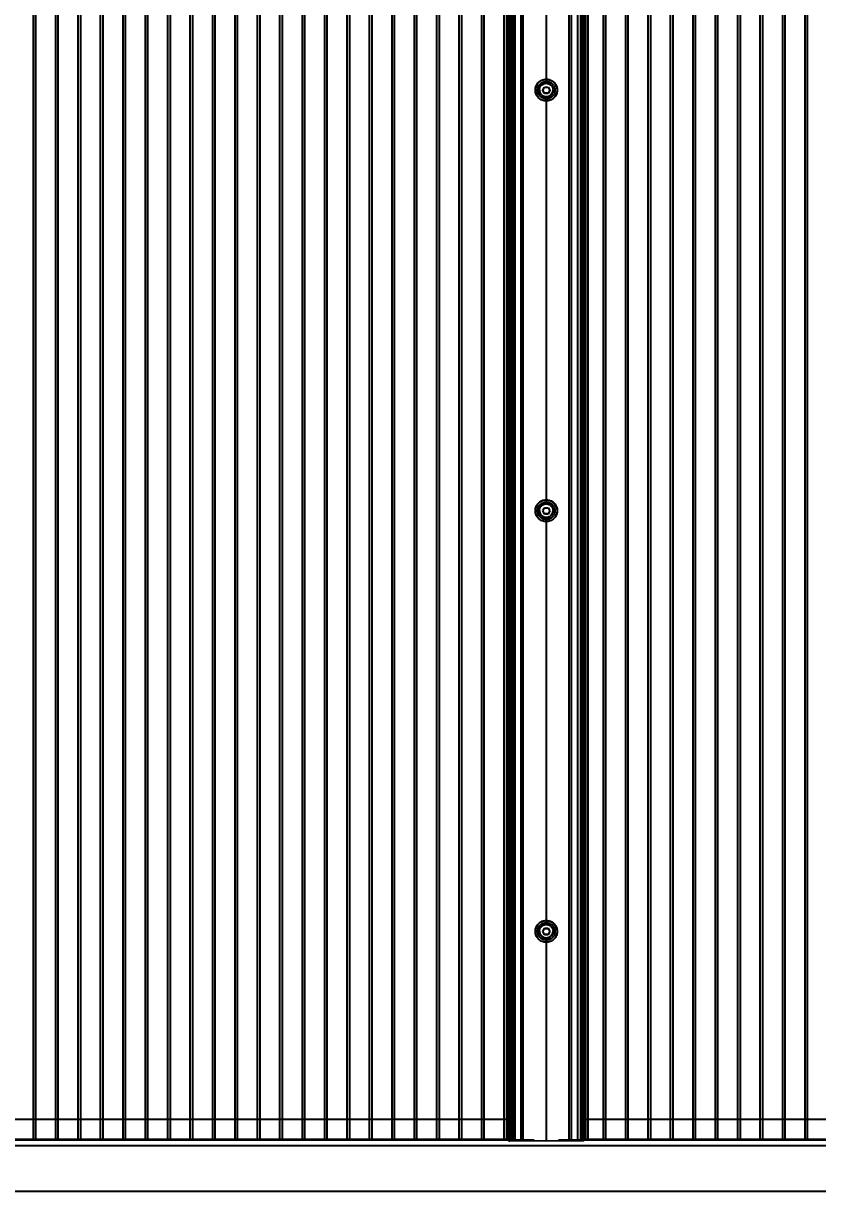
# Model space of a CAD drawing. Header units: millimetres. Extents: x 4625 to 14334, y 16216 to 31562.
# Drawn here: x 6414 to 7052, y 28708 to 29650 of the extents above; entities that cross this region are included whole.
import ezdxf

# ---------------------------------------------------------------- set-up
doc = ezdxf.new("R2010")
doc.units = ezdxf.units.MM
doc.header["$LTSCALE"] = 3
doc.layers.add('Default', color=7, linetype='Continuous')
doc.styles.get("Standard").update_dxf_attribs({"font": 'arial.ttf'})
doc.dimstyles.new('MATEUSZ', dxfattribs={"dimtxt": 35, "dimasz": 16, "dimexe": 0.18, "dimexo": 0.0625, "dimgap": 0.09, "dimtad": 0, "dimdec": 0, "dimdsep": 46, "dimtxsty": 'Standard', "dimblk": 'DOT', "dimcen": 0.09, "dimse1": 1, "dimse2": 1, "dimadec": 0, "dimazin": 0, "dimtfac": 1, "dimtdec": 0, "dimtofl": 0, "dimtmove": 0, "dimatfit": 3, "dimfxl": 1, "dimtolj": 1, "dimtzin": 0, "dimlwd": 9, "dimlwe": 9, "dimarcsym": 0})

# ---------------------------------------------------------------- blocks, each defined once
blk = doc.blocks.new('_Dot')
at = {"color": 0, "linetype": 'ByBlock', "lineweight": -2}
blk.add_line((-0.5, 0), (-1, 0), dxfattribs=at)
at = {"color": 0, "linetype": 'ByBlock', "const_width": 0.5}
blk.add_lwpolyline([(-0.25, 0, 1), (0.25, 0, 1)], format="xyb", close=True, dxfattribs=at)
blk = doc.blocks.new('*D31')
at = {"color": 0, "lineweight": 9, "transparency": 16777216}
for p, q in [((5803.89, 26303.39), (9576.19, 26303.39)), ((13713.73, 26303.39), (9941.43, 26303.39))]:
    blk.add_line(p, q, dxfattribs=at)
at = {"layer": 'Defpoints', "color": 0, "transparency": 16777216}
for p in [(5787.89, 28729.99), (13729.73, 28729.99), (13729.73, 26303.39)]:
    blk.add_point(p, dxfattribs=at)
at = {"color": 0, "lineweight": 9, "transparency": 16777216, "xscale": 16, "yscale": 16, "zscale": 16, "rotation": 180}
blk.add_blockref('_Dot', (5787.89, 26303.39), dxfattribs=at)
at = {"color": 0, "lineweight": 9, "transparency": 16777216, "xscale": 16, "yscale": 16, "zscale": 16}
blk.add_blockref('_Dot', (13729.73, 26303.39), dxfattribs=at)
at = {"color": 0, "transparency": 16777216, "insert": (9758.81, 26303.39), "char_height": 123, "attachment_point": 5}
blk.add_mtext('\\A1;7942', dxfattribs=at)

msp = doc.modelspace()

# ---------------------------------------------------------------- linework, layer by layer
at = {"layer": 'Default'}
for p, q in [((6421.97, 28753.18), (6421.97, 30572.74)), ((6423.97, 28753.18), (6423.97, 30572.74)), ((6439.97, 28753.18), (6439.97, 30572.74)), ((6441.97, 28753.18), (6441.97, 30572.74)), ((6457.97, 28753.18), (6457.97, 30572.74)), ((6459.97, 28753.18), (6459.97, 30572.74)), ((6475.97, 28753.18), (6475.97, 30572.74)), ((6477.97, 28753.18), (6477.97, 30572.74)), ((6493.97, 28753.18), (6493.97, 30572.74)), ((6495.97, 28753.18), (6495.97, 30572.74)), ((6511.97, 28753.18), (6511.97, 30572.74)), ((6513.97, 28753.18), (6513.97, 30572.74)), ((6529.97, 28753.18), (6529.97, 30572.74)), ((6531.97, 28753.18), (6531.97, 30572.74)), ((6547.97, 28753.18), (6547.97, 30572.74)), ((6549.97, 28753.18), (6549.97, 30572.74)), ((6565.97, 28753.18), (6565.97, 30572.74)), ((6567.97, 28753.18), (6567.97, 30572.74)), ((6583.97, 28753.18), (6583.97, 30572.74)), ((6585.97, 28753.18), (6585.97, 30572.74)), ((6601.97, 28753.18), (6601.97, 30572.74)), ((6603.97, 28753.18), (6603.97, 30572.74)), ((6619.97, 28753.18), (6619.97, 30572.74)), ((6621.97, 28753.18), (6621.97, 30572.74)), ((6637.97, 28753.18), (6637.97, 30572.74)), ((6639.97, 28753.18), (6639.97, 30572.74)), ((6655.97, 28753.18), (6655.97, 30572.74)), ((6657.97, 28753.18), (6657.97, 30572.74)), ((6673.97, 28753.18), (6673.97, 30572.74)), ((6675.97, 28753.18), (6675.97, 30572.74)), ((6691.97, 28753.18), (6691.97, 30572.74)), ((6693.97, 28753.18), (6693.97, 30572.74)), ((6709.97, 28753.18), (6709.97, 30572.74)), ((6711.97, 28753.18), (6711.97, 30572.74)), ((6727.97, 28753.18), (6727.97, 30572.74)), ((6729.97, 28753.18), (6729.97, 30572.74)), ((6745.97, 28753.18), (6745.97, 30572.74)), ((6747.97, 28753.18), (6747.97, 30572.74)), ((6763.97, 28753.18), (6763.97, 30572.74)), ((6765.97, 28753.18), (6765.97, 30572.74)), ((6781.97, 28753.18), (6781.97, 30572.74)), ((6783.97, 28753.18), (6783.97, 30572.74)), ((6799.97, 28753.18), (6799.97, 30572.74)), ((6800.31, 28753.04), (6800.31, 30572.6)), ((6802.31, 28752.59), (6802.31, 30572.14)), ((6803.81, 28752.16), (6803.81, 30571.71)), ((6803.92, 28752.45), (6803.92, 30572)), ((6804.61, 28752.09), (6804.61, 30571.64)), ((6805.56, 28752.45), (6805.56, 30572)), ((6805.56, 28752.25), (6805.56, 30571.8)), ((6806.06, 28752.48), (6806.06, 30572.04)), ((6806.31, 28752.45), (6806.31, 30572)), ((6807.31, 28752.45), (6807.31, 30572)), ((6808.81, 28752.34), (6808.81, 30571.9)), ((6813.56, 28752.17), (6813.56, 30571.72)), ((6815.31, 28752.17), (6815.31, 30571.73)), ((6852.31, 28752.17), (6852.31, 30571.73)), ((6854.06, 28752.17), (6854.06, 30571.72)), ((6858.81, 30571.9), (6858.81, 28752.34)), ((6861.31, 30572), (6861.31, 28752.45)), ((6862.06, 28752.45), (6862.06, 30572)), ((6862.06, 28752.25), (6862.06, 30571.8)), ((6863, 28752.09), (6863, 30571.64)), ((6863.69, 30572), (6863.69, 28752.45)), ((6863.81, 28752.16), (6863.81, 30571.71)), ((6865.31, 30572.14), (6865.31, 28752.59)), ((6867.31, 30572.6), (6867.31, 28753.04)), ((6879.64, 28753.18), (6879.64, 30572.74)), ((6881.64, 28753.18), (6881.64, 30572.74)), ((6897.64, 28753.18), (6897.64, 30572.74)), ((6899.64, 28753.18), (6899.64, 30572.74)), ((6915.64, 28753.18), (6915.64, 30572.74)), ((6917.64, 28753.18), (6917.64, 30572.74)), ((6933.64, 28753.18), (6933.64, 30572.74)), ((6935.64, 28753.18), (6935.64, 30572.74)), ((6951.64, 28753.18), (6951.64, 30572.74)), ((6953.64, 28753.18), (6953.64, 30572.74)), ((6969.64, 28753.18), (6969.64, 30572.74)), ((6971.64, 28753.18), (6971.64, 30572.74)), ((6987.64, 28753.18), (6987.64, 30572.74)), ((6989.64, 28753.18), (6989.64, 30572.74)), ((7005.64, 28753.18), (7005.64, 30572.74)), ((7007.64, 28753.18), (7007.64, 30572.74)), ((7023.64, 28753.18), (7023.64, 30572.74)), ((7025.64, 28753.18), (7025.64, 30572.74)), ((7041.64, 28753.18), (7041.64, 30572.74)), ((7043.64, 28753.18), (7043.64, 30572.74)), ((6833.81, 29730.5), (6833.81, 29601.81)), ((6830.92, 29596.24), (6832.36, 29598.74)), ((6832.36, 29598.74), (6835.25, 29598.74)), ((6835.25, 29598.74), (6836.69, 29596.24)), ((6825.06, 29596.24), (6825.06, 29596.33)), ((6832.36, 29593.75), (6830.92, 29596.24)), ((6835.25, 29593.75), (6832.36, 29593.75)), ((6833.81, 29590.84), (6833.81, 29263.89)), ((6836.69, 29596.24), (6835.25, 29593.75)), ((6842.56, 29596.33), (6842.56, 29596.24)), ((6830.92, 29258.32), (6832.36, 29260.81)), ((6832.36, 29255.82), (6830.92, 29258.32)), ((6835.25, 29260.81), (6836.69, 29258.32)), ((6836.69, 29258.32), (6835.25, 29255.82)), ((6835.25, 29255.82), (6832.36, 29255.82)), ((6833.81, 29252.92), (6833.81, 28925.96)), ((6830.92, 28920.39), (6832.36, 28922.89)), ((6832.36, 28917.9), (6830.92, 28920.39)), ((6832.36, 28922.89), (6835.25, 28922.89)), ((6835.25, 28922.89), (6836.69, 28920.39)), ((6836.69, 28920.39), (6835.25, 28917.9)), ((6835.25, 28917.9), (6832.36, 28917.9)), ((6833.81, 28914.99), (6833.81, 28751.89)), ((6804.61, 28769.34), (6027.33, 28769.34)), ((7557.31, 28769.34), (6863, 28769.34)), ((6007.97, 28753.04), (6823.97, 28753.04)), ((6804.61, 28753.2), (6026.03, 28753.2)), ((6802.31, 28752.59), (6800.31, 28753.04)), ((6803.92, 28752.45), (6802.31, 28752.59)), ((6803.81, 28752.52), (6803.81, 28752.16)), ((6805.56, 28752.25), (6805.56, 28752.45)), ((6808.81, 28752.34), (6806.31, 28752.45)), ((6811.31, 28752.45), (6808.81, 28752.34)), ((6813.56, 28752.45), (6813.56, 28752.17)), ((6815.31, 28752.17), (6815.31, 28752.52)), ((6843.64, 28753.04), (7659.64, 28753.04)), ((6852.31, 28752.17), (6852.31, 28752.52)), ((6854.06, 28752.45), (6854.06, 28752.17)), ((6858.81, 28752.34), (6856.31, 28752.45)), ((6861.31, 28752.45), (6858.81, 28752.34)), ((7557.31, 28753.2), (6861.78, 28753.2)), ((6862.06, 28752.25), (6862.06, 28752.45)), ((6865.31, 28752.59), (6863.69, 28752.45)), ((6863.81, 28752.52), (6863.81, 28752.16)), ((6867.31, 28753.04), (6865.31, 28752.59)), ((5960.31, 28748.39), (7557.31, 28748.39)), ((5960.31, 28711.59), (11960.31, 28711.59))]:
    msp.add_line(p, q, dxfattribs=at)
for points in [[(6825.68, 29593.09, 0), (6825.35, 29594.11, 0), (6825.14, 29595.12, 0), (6825.06, 29596.12, 0), (6825.09, 29597.1, 0), (6825.24, 29598.1, 0), (6825.52, 29599.12, 0), (6825.93, 29600.13, 0), (6826.48, 29601.09, 0), (6827.15, 29601.99, 0), (6827.94, 29602.8, 0), (6828.83, 29603.5, 0), (6829.78, 29604.08, 0), (6830.78, 29604.52, 0), (6831.81, 29604.82, 0), (6832.82, 29605, 0), (6833.81, 29605.06, 0)], [(6828.31, 29596.33, 0), (6828.33, 29596.86, 0), (6828.41, 29597.39, 0), (6828.54, 29597.92, 0), (6828.73, 29598.43, 0), (6828.96, 29598.93, 0), (6829.24, 29599.39, 0), (6829.57, 29599.82, 0), (6829.92, 29600.21, 0), (6830.31, 29600.56, 0), (6830.74, 29600.88, 0), (6831.21, 29601.16, 0), (6831.7, 29601.4, 0), (6832.22, 29601.58, 0), (6832.75, 29601.71, 0), (6833.28, 29601.79, 0), (6833.81, 29601.81, 0)], [(6828.31, 29596.47, 0), (6828.33, 29595.95, 0), (6828.41, 29595.42, 0), (6828.54, 29594.89, 0), (6828.73, 29594.37, 0), (6828.96, 29593.88, 0), (6829.24, 29593.41, 0), (6829.57, 29592.98, 0), (6829.92, 29592.59, 0), (6830.31, 29592.24, 0), (6830.74, 29591.92, 0), (6831.21, 29591.63, 0), (6831.7, 29591.4, 0), (6832.22, 29591.22, 0), (6832.75, 29591.08, 0), (6833.28, 29591.01, 0), (6833.81, 29590.98, 0), (6834.33, 29591.01, 0), (6834.86, 29591.08, 0), (6835.39, 29591.22, 0), (6835.91, 29591.4, 0), (6836.41, 29591.63, 0), (6836.88, 29591.92, 0), (6837.31, 29592.24, 0), (6837.7, 29592.59, 0), (6838.05, 29592.98, 0), (6838.37, 29593.41, 0), (6838.65, 29593.88, 0), (6838.89, 29594.37, 0), (6839.07, 29594.89, 0), (6839.2, 29595.42, 0), (6839.28, 29595.95, 0), (6839.31, 29596.47, 0)], [(6830.92, 29596.07, 0), (6832.36, 29598.56, 0)], [(6832.36, 29598.56, 0), (6835.25, 29598.56, 0)], [(6833.81, 29605.06, 0), (6834.93, 29604.98, 0), (6836.09, 29604.75, 0), (6837.24, 29604.35, 0), (6838.36, 29603.78, 0), (6839.4, 29603.04, 0), (6840.33, 29602.15, 0), (6841.11, 29601.14, 0), (6841.73, 29600.04, 0), (6842.17, 29598.89, 0), (6842.44, 29597.73, 0), (6842.55, 29596.6, 0), (6842.52, 29595.49, 0), (6842.33, 29594.34, 0), (6841.97, 29593.18, 0), (6841.44, 29592.06, 0), (6840.74, 29591, 0)], [(6833.81, 29601.81, 0), (6834.33, 29601.79, 0), (6834.86, 29601.71, 0), (6835.39, 29601.58, 0), (6835.91, 29601.4, 0), (6836.41, 29601.16, 0), (6836.88, 29600.88, 0), (6837.31, 29600.56, 0), (6837.7, 29600.21, 0), (6838.05, 29599.82, 0), (6838.37, 29599.39, 0), (6838.65, 29598.93, 0), (6838.89, 29598.43, 0), (6839.07, 29597.92, 0), (6839.2, 29597.39, 0), (6839.28, 29596.86, 0), (6839.31, 29596.33, 0)], [(6835.25, 29598.56, 0), (6836.69, 29596.07, 0)], [(6833.81, 29590.84, 0), (6833.28, 29590.87, 0), (6832.75, 29590.94, 0), (6832.22, 29591.08, 0), (6831.7, 29591.26, 0), (6831.21, 29591.5, 0), (6830.74, 29591.78, 0), (6830.31, 29592.1, 0), (6829.92, 29592.45, 0), (6829.57, 29592.84, 0), (6829.24, 29593.27, 0), (6828.96, 29593.74, 0), (6828.73, 29594.23, 0), (6828.54, 29594.75, 0), (6828.41, 29595.28, 0), (6828.33, 29595.81, 0), (6828.31, 29596.33, 0)], [(6832.36, 29593.57, 0), (6830.92, 29596.07, 0)], [(6835.25, 29593.57, 0), (6832.36, 29593.57, 0)], [(6839.31, 29596.33, 0), (6839.28, 29595.81, 0), (6839.2, 29595.28, 0), (6839.07, 29594.75, 0), (6838.89, 29594.23, 0), (6838.65, 29593.74, 0), (6838.37, 29593.27, 0), (6838.05, 29592.84, 0), (6837.7, 29592.45, 0), (6837.31, 29592.1, 0), (6836.88, 29591.78, 0), (6836.41, 29591.5, 0), (6835.91, 29591.26, 0), (6835.39, 29591.08, 0), (6834.86, 29590.94, 0), (6834.33, 29590.87, 0), (6833.81, 29590.84, 0)], [(6836.69, 29596.07, 0), (6835.25, 29593.57, 0)], [(6825.09, 29257.68, 0), (6825.06, 29258.5, 0), (6825.11, 29259.34, 0), (6825.24, 29260.19, 0), (6825.47, 29261.05, 0), (6825.79, 29261.91, 0), (6826.21, 29262.74, 0), (6826.73, 29263.53, 0), (6827.33, 29264.27, 0), (6828.01, 29264.94, 0), (6828.76, 29265.53, 0), (6829.56, 29266.03, 0), (6830.4, 29266.44, 0), (6831.26, 29266.75, 0), (6832.12, 29266.97, 0), (6832.98, 29267.09, 0), (6833.81, 29267.13, 0)], [(6833.81, 29267.13, 0), (6834.75, 29267.08, 0), (6835.71, 29266.92, 0), (6836.68, 29266.65, 0), (6837.64, 29266.25, 0), (6838.56, 29265.73, 0), (6839.42, 29265.1, 0), (6840.2, 29264.36, 0), (6840.88, 29263.54, 0), (6841.46, 29262.64, 0), (6841.91, 29261.7, 0), (6842.24, 29260.74, 0), (6842.45, 29259.77, 0), (6842.55, 29258.82, 0), (6842.54, 29257.89, 0), (6842.43, 29256.94, 0), (6842.21, 29255.97, 0)], [(6828.31, 29258.41, 0), (6828.33, 29258.93, 0), (6828.41, 29259.46, 0), (6828.54, 29259.99, 0), (6828.73, 29260.51, 0), (6828.96, 29261, 0), (6829.24, 29261.47, 0), (6829.57, 29261.9, 0), (6829.92, 29262.29, 0), (6830.31, 29262.64, 0), (6830.74, 29262.96, 0), (6831.21, 29263.24, 0), (6831.7, 29263.47, 0), (6832.22, 29263.66, 0), (6832.75, 29263.79, 0), (6833.28, 29263.86, 0), (6833.81, 29263.89, 0)], [(6828.31, 29258.55, 0), (6828.33, 29258.03, 0), (6828.41, 29257.49, 0), (6828.54, 29256.97, 0), (6828.73, 29256.45, 0), (6828.96, 29255.95, 0), (6829.24, 29255.49, 0), (6829.57, 29255.06, 0), (6829.92, 29254.67, 0), (6830.31, 29254.31, 0), (6830.74, 29253.99, 0), (6831.21, 29253.71, 0), (6831.7, 29253.47, 0), (6832.22, 29253.29, 0), (6832.75, 29253.16, 0), (6833.28, 29253.08, 0), (6833.81, 29253.06, 0), (6834.33, 29253.08, 0), (6834.86, 29253.16, 0), (6835.39, 29253.29, 0), (6835.91, 29253.47, 0), (6836.41, 29253.71, 0), (6836.88, 29253.99, 0), (6837.31, 29254.31, 0), (6837.7, 29254.67, 0), (6838.05, 29255.06, 0), (6838.37, 29255.49, 0), (6838.65, 29255.95, 0), (6838.89, 29256.45, 0), (6839.07, 29256.97, 0), (6839.2, 29257.49, 0), (6839.28, 29258.03, 0), (6839.31, 29258.55, 0)], [(6833.81, 29252.92, 0), (6833.28, 29252.94, 0), (6832.75, 29253.02, 0), (6832.22, 29253.15, 0), (6831.7, 29253.33, 0), (6831.21, 29253.57, 0), (6830.74, 29253.85, 0), (6830.31, 29254.17, 0), (6829.92, 29254.53, 0), (6829.57, 29254.92, 0), (6829.24, 29255.35, 0), (6828.96, 29255.81, 0), (6828.73, 29256.31, 0), (6828.54, 29256.83, 0), (6828.41, 29257.35, 0), (6828.33, 29257.89, 0), (6828.31, 29258.41, 0)], [(6830.92, 29258.14, 0), (6832.36, 29260.63, 0)], [(6832.36, 29255.65, 0), (6830.92, 29258.14, 0)], [(6832.36, 29260.63, 0), (6835.25, 29260.63, 0)], [(6833.81, 29263.89, 0), (6834.33, 29263.86, 0), (6834.86, 29263.79, 0), (6835.39, 29263.66, 0), (6835.91, 29263.47, 0), (6836.41, 29263.24, 0), (6836.88, 29262.96, 0), (6837.31, 29262.64, 0), (6837.7, 29262.29, 0), (6838.05, 29261.9, 0), (6838.37, 29261.47, 0), (6838.65, 29261, 0), (6838.89, 29260.51, 0), (6839.07, 29259.99, 0), (6839.2, 29259.46, 0), (6839.28, 29258.93, 0), (6839.31, 29258.41, 0)], [(6839.31, 29258.41, 0), (6839.28, 29257.89, 0), (6839.2, 29257.35, 0), (6839.07, 29256.83, 0), (6838.89, 29256.31, 0), (6838.65, 29255.81, 0), (6838.37, 29255.35, 0), (6838.05, 29254.92, 0), (6837.7, 29254.53, 0), (6837.31, 29254.17, 0), (6836.88, 29253.85, 0), (6836.41, 29253.57, 0), (6835.91, 29253.33, 0), (6835.39, 29253.15, 0), (6834.86, 29253.02, 0), (6834.33, 29252.94, 0), (6833.81, 29252.92, 0)], [(6835.25, 29260.63, 0), (6836.69, 29258.14, 0)], [(6836.69, 29258.14, 0), (6835.25, 29255.65, 0)], [(6836.62, 29250.14, 0), (6835.8, 29249.9, 0), (6834.98, 29249.75, 0), (6834.17, 29249.68, 0), (6833.38, 29249.68, 0), (6832.57, 29249.76, 0), (6831.75, 29249.92, 0), (6830.93, 29250.16, 0), (6830.11, 29250.49, 0)], [(6835.25, 29255.65, 0), (6832.36, 29255.65, 0)], [(6825.58, 28917.51, 0), (6825.28, 28918.51, 0), (6825.11, 28919.51, 0), (6825.06, 28920.47, 0), (6825.11, 28921.44, 0), (6825.28, 28922.44, 0), (6825.58, 28923.44, 0), (6826, 28924.42, 0), (6826.56, 28925.37, 0), (6827.24, 28926.24, 0), (6828.03, 28927.03, 0), (6828.9, 28927.71, 0), (6829.85, 28928.26, 0), (6830.84, 28928.69, 0), (6831.84, 28928.98, 0), (6832.84, 28929.15, 0), (6833.81, 28929.21, 0)], [(6833.81, 28929.21, 0), (6834.78, 28929.15, 0), (6835.79, 28928.98, 0), (6836.79, 28928.68, 0), (6837.78, 28928.25, 0), (6838.73, 28927.69, 0), (6839.61, 28927.01, 0), (6840.4, 28926.22, 0), (6841.08, 28925.33, 0), (6841.63, 28924.38, 0), (6842.05, 28923.39, 0), (6842.35, 28922.39, 0), (6842.51, 28921.39, 0), (6842.56, 28920.42, 0), (6842.5, 28919.44, 0), (6842.32, 28918.44, 0), (6842.01, 28917.44, 0)], [(6828.31, 28920.48, 0), (6828.33, 28921.01, 0), (6828.41, 28921.54, 0), (6828.54, 28922.07, 0), (6828.73, 28922.58, 0), (6828.96, 28923.08, 0), (6829.24, 28923.54, 0), (6829.57, 28923.97, 0), (6829.92, 28924.36, 0), (6830.31, 28924.71, 0), (6830.74, 28925.03, 0), (6831.21, 28925.31, 0), (6831.7, 28925.55, 0), (6832.22, 28925.73, 0), (6832.75, 28925.86, 0), (6833.28, 28925.94, 0), (6833.81, 28925.96, 0)], [(6828.31, 28920.62, 0), (6828.33, 28920.1, 0), (6828.41, 28919.57, 0), (6828.54, 28919.04, 0), (6828.73, 28918.52, 0), (6828.96, 28918.03, 0), (6829.24, 28917.56, 0), (6829.57, 28917.13, 0), (6829.92, 28916.74, 0), (6830.31, 28916.39, 0), (6830.74, 28916.07, 0), (6831.21, 28915.79, 0), (6831.7, 28915.55, 0), (6832.22, 28915.37, 0), (6832.75, 28915.23, 0), (6833.28, 28915.16, 0), (6833.81, 28915.13, 0), (6834.33, 28915.16, 0), (6834.86, 28915.23, 0), (6835.39, 28915.37, 0), (6835.91, 28915.55, 0), (6836.41, 28915.79, 0), (6836.88, 28916.07, 0), (6837.31, 28916.39, 0), (6837.7, 28916.74, 0), (6838.05, 28917.13, 0), (6838.37, 28917.56, 0), (6838.65, 28918.03, 0), (6838.89, 28918.52, 0), (6839.07, 28919.04, 0), (6839.2, 28919.57, 0), (6839.28, 28920.1, 0), (6839.31, 28920.62, 0)], [(6833.81, 28914.99, 0), (6833.28, 28915.02, 0), (6832.75, 28915.1, 0), (6832.22, 28915.23, 0), (6831.7, 28915.41, 0), (6831.21, 28915.65, 0), (6830.74, 28915.93, 0), (6830.31, 28916.25, 0), (6829.92, 28916.6, 0), (6829.57, 28916.99, 0), (6829.24, 28917.42, 0), (6828.96, 28917.89, 0), (6828.73, 28918.38, 0), (6828.54, 28918.9, 0), (6828.41, 28919.43, 0), (6828.33, 28919.96, 0), (6828.31, 28920.48, 0)], [(6830.92, 28920.22, 0), (6832.36, 28922.71, 0)], [(6832.36, 28917.72, 0), (6830.92, 28920.22, 0)], [(6832.36, 28922.71, 0), (6835.25, 28922.71, 0)], [(6833.81, 28925.96, 0), (6834.33, 28925.94, 0), (6834.86, 28925.86, 0), (6835.39, 28925.73, 0), (6835.91, 28925.55, 0), (6836.41, 28925.31, 0), (6836.88, 28925.03, 0), (6837.31, 28924.71, 0), (6837.7, 28924.36, 0), (6838.05, 28923.97, 0), (6838.37, 28923.54, 0), (6838.65, 28923.08, 0), (6838.89, 28922.58, 0), (6839.07, 28922.07, 0), (6839.2, 28921.54, 0), (6839.28, 28921.01, 0), (6839.31, 28920.48, 0)], [(6839.31, 28920.48, 0), (6839.28, 28919.96, 0), (6839.2, 28919.43, 0), (6839.07, 28918.9, 0), (6838.89, 28918.38, 0), (6838.65, 28917.89, 0), (6838.37, 28917.42, 0), (6838.05, 28916.99, 0), (6837.7, 28916.6, 0), (6837.31, 28916.25, 0), (6836.88, 28915.93, 0), (6836.41, 28915.65, 0), (6835.91, 28915.41, 0), (6835.39, 28915.23, 0), (6834.86, 28915.1, 0), (6834.33, 28915.02, 0), (6833.81, 28914.99, 0)], [(6835.25, 28922.71, 0), (6836.69, 28920.22, 0)], [(6836.69, 28920.22, 0), (6835.25, 28917.72, 0)], [(6835.25, 28917.72, 0), (6832.36, 28917.72, 0)], [(6803.81, 28752.16, 0), (6803.81, 28752.16, 0), (6803.81, 28752.15, 0), (6803.81, 28752.15, 0), (6803.81, 28752.15, 0), (6803.81, 28752.15, 0), (6803.81, 28752.15, 0), (6803.81, 28752.15, 0), (6803.81, 28752.15, 0), (6803.82, 28752.15, 0), (6803.82, 28752.14, 0), (6803.84, 28752.14, 0), (6803.9, 28752.13, 0), (6804.61, 28752.09, 0)], [(6833.81, 28751.89, 0), (6804.61, 28752.09, 0)], [(6863, 28752.09, 0), (6833.81, 28751.89, 0)], [(6863.81, 28752.16, 0), (6863.81, 28752.16, 0), (6863.81, 28752.15, 0), (6863.81, 28752.15, 0), (6863.81, 28752.15, 0), (6863.81, 28752.15, 0), (6863.81, 28752.15, 0), (6863.8, 28752.15, 0), (6863.8, 28752.15, 0), (6863.8, 28752.15, 0), (6863.79, 28752.14, 0), (6863.77, 28752.14, 0), (6863.71, 28752.13, 0), (6863, 28752.09, 0)]]:
    msp.add_polyline3d(points, dxfattribs=at)
for points in [[(6833.81, 29604.97, 0), (6834.59, 29604.94, 0), (6835.4, 29604.83, 0), (6836.22, 29604.64, 0), (6837.03, 29604.36, 0), (6837.83, 29604, 0), (6838.6, 29603.55, 0), (6839.32, 29603.02, 0), (6839.99, 29602.42, 0), (6840.6, 29601.75, 0), (6841.13, 29601.02, 0), (6841.58, 29600.25, 0), (6841.94, 29599.46, 0), (6842.22, 29598.65, 0), (6842.41, 29597.83, 0), (6842.52, 29597.03, 0), (6842.56, 29596.24, 0), (6842.52, 29595.46, 0), (6842.41, 29594.66, 0), (6842.22, 29593.84, 0), (6841.94, 29593.03, 0), (6841.58, 29592.23, 0), (6841.13, 29591.47, 0), (6840.6, 29590.74, 0), (6839.99, 29590.07, 0), (6839.32, 29589.47, 0), (6838.6, 29588.94, 0), (6837.83, 29588.49, 0), (6837.03, 29588.13, 0), (6836.22, 29587.85, 0), (6835.4, 29587.66, 0), (6834.59, 29587.55, 0), (6833.81, 29587.51, 0), (6833.02, 29587.55, 0), (6832.22, 29587.66, 0), (6831.4, 29587.85, 0), (6830.59, 29588.13, 0), (6829.79, 29588.49, 0), (6829.02, 29588.94, 0), (6828.29, 29589.47, 0), (6827.62, 29590.07, 0), (6827.01, 29590.74, 0), (6826.48, 29591.47, 0), (6826.04, 29592.23, 0), (6825.67, 29593.03, 0), (6825.4, 29593.84, 0), (6825.2, 29594.66, 0), (6825.09, 29595.46, 0), (6825.06, 29596.24, 0), (6825.09, 29597.03, 0), (6825.2, 29597.83, 0), (6825.4, 29598.65, 0), (6825.67, 29599.46, 0), (6826.04, 29600.25, 0), (6826.48, 29601.02, 0), (6827.01, 29601.75, 0), (6827.62, 29602.42, 0), (6828.29, 29603.02, 0), (6829.02, 29603.55, 0), (6829.79, 29604, 0), (6830.59, 29604.36, 0), (6831.4, 29604.64, 0), (6832.22, 29604.83, 0), (6833.02, 29604.94, 0)], [(6833.81, 29603.23, 0), (6834.44, 29603.2, 0), (6835.08, 29603.11, 0), (6835.73, 29602.96, 0), (6836.38, 29602.74, 0), (6837.02, 29602.45, 0), (6837.64, 29602.09, 0), (6838.22, 29601.66, 0), (6838.76, 29601.18, 0), (6839.24, 29600.64, 0), (6839.67, 29600.06, 0), (6840.03, 29599.45, 0), (6840.32, 29598.81, 0), (6840.54, 29598.17, 0), (6840.69, 29597.51, 0), (6840.78, 29596.87, 0), (6840.81, 29596.24, 0), (6840.78, 29595.62, 0), (6840.69, 29594.97, 0), (6840.54, 29594.32, 0), (6840.32, 29593.67, 0), (6840.03, 29593.04, 0), (6839.67, 29592.42, 0), (6839.24, 29591.84, 0), (6838.76, 29591.31, 0), (6838.22, 29590.82, 0), (6837.64, 29590.4, 0), (6837.02, 29590.04, 0), (6836.38, 29589.75, 0), (6835.73, 29589.53, 0), (6835.08, 29589.38, 0), (6834.44, 29589.29, 0), (6833.81, 29589.26, 0), (6833.18, 29589.29, 0), (6832.53, 29589.38, 0), (6831.88, 29589.53, 0), (6831.23, 29589.75, 0), (6830.59, 29590.04, 0), (6829.98, 29590.4, 0), (6829.4, 29590.82, 0), (6828.86, 29591.31, 0), (6828.37, 29591.84, 0), (6827.95, 29592.42, 0), (6827.59, 29593.04, 0), (6827.3, 29593.67, 0), (6827.08, 29594.32, 0), (6826.92, 29594.97, 0), (6826.84, 29595.62, 0), (6826.81, 29596.24, 0), (6826.84, 29596.87, 0), (6826.92, 29597.51, 0), (6827.08, 29598.17, 0), (6827.3, 29598.81, 0), (6827.59, 29599.45, 0), (6827.95, 29600.06, 0), (6828.37, 29600.64, 0), (6828.86, 29601.18, 0), (6829.4, 29601.66, 0), (6829.98, 29602.09, 0), (6830.59, 29602.45, 0), (6831.23, 29602.74, 0), (6831.88, 29602.96, 0), (6832.53, 29603.11, 0), (6833.18, 29603.2, 0)], [(6833.81, 29267.05, 0), (6834.59, 29267.01, 0), (6835.4, 29266.9, 0), (6836.22, 29266.71, 0), (6837.03, 29266.43, 0), (6837.83, 29266.07, 0), (6838.6, 29265.62, 0), (6839.32, 29265.1, 0), (6839.99, 29264.49, 0), (6840.6, 29263.82, 0), (6841.13, 29263.1, 0), (6841.58, 29262.33, 0), (6841.94, 29261.53, 0), (6842.22, 29260.72, 0), (6842.41, 29259.91, 0), (6842.52, 29259.1, 0), (6842.56, 29258.32, 0), (6842.52, 29257.53, 0), (6842.41, 29256.73, 0), (6842.22, 29255.92, 0), (6841.94, 29255.11, 0), (6841.58, 29254.31, 0), (6841.13, 29253.54, 0), (6840.6, 29252.82, 0), (6839.99, 29252.15, 0), (6839.32, 29251.54, 0), (6838.6, 29251.01, 0), (6837.83, 29250.57, 0), (6837.03, 29250.2, 0), (6836.22, 29249.93, 0), (6835.4, 29249.74, 0), (6834.59, 29249.63, 0), (6833.81, 29249.59, 0), (6833.02, 29249.63, 0), (6832.22, 29249.74, 0), (6831.4, 29249.93, 0), (6830.59, 29250.2, 0), (6829.79, 29250.57, 0), (6829.02, 29251.01, 0), (6828.29, 29251.54, 0), (6827.62, 29252.15, 0), (6827.01, 29252.82, 0), (6826.48, 29253.54, 0), (6826.04, 29254.31, 0), (6825.67, 29255.11, 0), (6825.4, 29255.92, 0), (6825.2, 29256.73, 0), (6825.09, 29257.53, 0), (6825.06, 29258.32, 0), (6825.09, 29259.1, 0), (6825.2, 29259.91, 0), (6825.4, 29260.72, 0), (6825.67, 29261.53, 0), (6826.04, 29262.33, 0), (6826.48, 29263.1, 0), (6827.01, 29263.82, 0), (6827.62, 29264.49, 0), (6828.29, 29265.1, 0), (6829.02, 29265.62, 0), (6829.79, 29266.07, 0), (6830.59, 29266.43, 0), (6831.4, 29266.71, 0), (6832.22, 29266.9, 0), (6833.02, 29267.01, 0)], [(6833.81, 29265.3, 0), (6834.44, 29265.27, 0), (6835.08, 29265.19, 0), (6835.73, 29265.03, 0), (6836.38, 29264.81, 0), (6837.02, 29264.52, 0), (6837.64, 29264.16, 0), (6838.22, 29263.74, 0), (6838.76, 29263.26, 0), (6839.24, 29262.72, 0), (6839.67, 29262.14, 0), (6840.03, 29261.53, 0), (6840.32, 29260.89, 0), (6840.54, 29260.24, 0), (6840.69, 29259.59, 0), (6840.78, 29258.95, 0), (6840.81, 29258.32, 0), (6840.78, 29257.69, 0), (6840.69, 29257.05, 0), (6840.54, 29256.4, 0), (6840.32, 29255.75, 0), (6840.03, 29255.11, 0), (6839.67, 29254.5, 0), (6839.24, 29253.92, 0), (6838.76, 29253.38, 0), (6838.22, 29252.9, 0), (6837.64, 29252.47, 0), (6837.02, 29252.12, 0), (6836.38, 29251.83, 0), (6835.73, 29251.61, 0), (6835.08, 29251.45, 0), (6834.44, 29251.36, 0), (6833.81, 29251.34, 0), (6833.18, 29251.36, 0), (6832.53, 29251.45, 0), (6831.88, 29251.61, 0), (6831.23, 29251.83, 0), (6830.59, 29252.12, 0), (6829.98, 29252.47, 0), (6829.4, 29252.9, 0), (6828.86, 29253.38, 0), (6828.37, 29253.92, 0), (6827.95, 29254.5, 0), (6827.59, 29255.11, 0), (6827.3, 29255.75, 0), (6827.08, 29256.4, 0), (6826.92, 29257.05, 0), (6826.84, 29257.69, 0), (6826.81, 29258.32, 0), (6826.84, 29258.95, 0), (6826.92, 29259.59, 0), (6827.08, 29260.24, 0), (6827.3, 29260.89, 0), (6827.59, 29261.53, 0), (6827.95, 29262.14, 0), (6828.37, 29262.72, 0), (6828.86, 29263.26, 0), (6829.4, 29263.74, 0), (6829.98, 29264.16, 0), (6830.59, 29264.52, 0), (6831.23, 29264.81, 0), (6831.88, 29265.03, 0), (6832.53, 29265.19, 0), (6833.18, 29265.27, 0)], [(6833.81, 28929.12, 0), (6834.59, 28929.09, 0), (6835.4, 28928.98, 0), (6836.22, 28928.79, 0), (6837.03, 28928.51, 0), (6837.83, 28928.15, 0), (6838.6, 28927.7, 0), (6839.32, 28927.17, 0), (6839.99, 28926.57, 0), (6840.6, 28925.9, 0), (6841.13, 28925.17, 0), (6841.58, 28924.4, 0), (6841.94, 28923.61, 0), (6842.22, 28922.8, 0), (6842.41, 28921.98, 0), (6842.52, 28921.18, 0), (6842.56, 28920.39, 0), (6842.52, 28919.61, 0), (6842.41, 28918.81, 0), (6842.22, 28917.99, 0), (6841.94, 28917.18, 0), (6841.58, 28916.38, 0), (6841.13, 28915.62, 0), (6840.6, 28914.89, 0), (6839.99, 28914.22, 0), (6839.32, 28913.62, 0), (6838.6, 28913.09, 0), (6837.83, 28912.64, 0), (6837.03, 28912.28, 0), (6836.22, 28912, 0), (6835.4, 28911.81, 0), (6834.59, 28911.7, 0), (6833.81, 28911.67, 0), (6833.02, 28911.7, 0), (6832.22, 28911.81, 0), (6831.4, 28912, 0), (6830.59, 28912.28, 0), (6829.79, 28912.64, 0), (6829.02, 28913.09, 0), (6828.29, 28913.62, 0), (6827.62, 28914.22, 0), (6827.01, 28914.89, 0), (6826.48, 28915.62, 0), (6826.04, 28916.38, 0), (6825.67, 28917.18, 0), (6825.4, 28917.99, 0), (6825.2, 28918.81, 0), (6825.09, 28919.61, 0), (6825.06, 28920.39, 0), (6825.09, 28921.18, 0), (6825.2, 28921.98, 0), (6825.4, 28922.8, 0), (6825.67, 28923.61, 0), (6826.04, 28924.4, 0), (6826.48, 28925.17, 0), (6827.01, 28925.9, 0), (6827.62, 28926.57, 0), (6828.29, 28927.17, 0), (6829.02, 28927.7, 0), (6829.79, 28928.15, 0), (6830.59, 28928.51, 0), (6831.4, 28928.79, 0), (6832.22, 28928.98, 0), (6833.02, 28929.09, 0)], [(6833.81, 28927.38, 0), (6834.44, 28927.35, 0), (6835.08, 28927.26, 0), (6835.73, 28927.11, 0), (6836.38, 28926.89, 0), (6837.02, 28926.6, 0), (6837.64, 28926.24, 0), (6838.22, 28925.82, 0), (6838.76, 28925.33, 0), (6839.24, 28924.8, 0), (6839.67, 28924.22, 0), (6840.03, 28923.6, 0), (6840.32, 28922.96, 0), (6840.54, 28922.32, 0), (6840.69, 28921.66, 0), (6840.78, 28921.02, 0), (6840.81, 28920.39, 0), (6840.78, 28919.77, 0), (6840.69, 28919.12, 0), (6840.54, 28918.47, 0), (6840.32, 28917.82, 0), (6840.03, 28917.19, 0), (6839.67, 28916.57, 0), (6839.24, 28915.99, 0), (6838.76, 28915.46, 0), (6838.22, 28914.97, 0), (6837.64, 28914.55, 0), (6837.02, 28914.19, 0), (6836.38, 28913.9, 0), (6835.73, 28913.68, 0), (6835.08, 28913.53, 0), (6834.44, 28913.44, 0), (6833.81, 28913.41, 0), (6833.18, 28913.44, 0), (6832.53, 28913.53, 0), (6831.88, 28913.68, 0), (6831.23, 28913.9, 0), (6830.59, 28914.19, 0), (6829.98, 28914.55, 0), (6829.4, 28914.97, 0), (6828.86, 28915.46, 0), (6828.37, 28915.99, 0), (6827.95, 28916.57, 0), (6827.59, 28917.19, 0), (6827.3, 28917.82, 0), (6827.08, 28918.47, 0), (6826.92, 28919.12, 0), (6826.84, 28919.77, 0), (6826.81, 28920.39, 0), (6826.84, 28921.02, 0), (6826.92, 28921.66, 0), (6827.08, 28922.32, 0), (6827.3, 28922.96, 0), (6827.59, 28923.6, 0), (6827.95, 28924.22, 0), (6828.37, 28924.8, 0), (6828.86, 28925.33, 0), (6829.4, 28925.82, 0), (6829.98, 28926.24, 0), (6830.59, 28926.6, 0), (6831.23, 28926.89, 0), (6831.88, 28927.11, 0), (6832.53, 28927.26, 0), (6833.18, 28927.35, 0)]]:
    msp.add_polyline3d(points, close=True, dxfattribs=at)

# ---------------------------------------------------------------- dimensions: what is measured, and where the dimension line sits
dim = msp.add_linear_dim(base=(13729.73, 26303.39), p1=(5787.89, 28729.99), p2=(13729.73, 28729.99), dimstyle='MATEUSZ', override={"dimtxt": 123})
dim.commit()
dim.dimension.update_dxf_attribs({"geometry": '*D31', "text_midpoint": (9758.81, 26303.39)})

doc.saveas('drawing.dxf')
